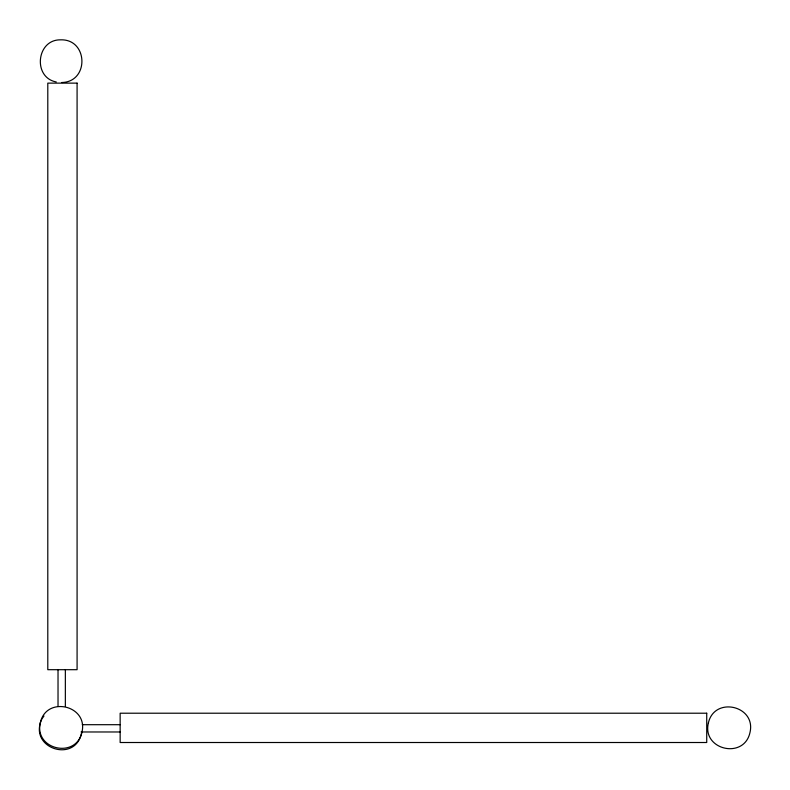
<?xml version="1.0" encoding="UTF-8"?>
<svg xmlns="http://www.w3.org/2000/svg" width="790" height="790" viewBox="0 0 790 790"><rect width="100%" height="100%" fill="white"/><g stroke="black" fill="none" stroke-linecap="round" stroke-linejoin="round"><path stroke-width="1.19" d="M81.834 731.461C76.837 764.305 27.393 748.604 42.018 718.742M42.67 717.843L43.964 716.026M61.808 82.516C89.507 81.903 88.124 38.68 60.435 39.846C36.399 39.549 32.627 77.538 56.258 81.963M82.288 724.697L120.169 724.697M81.064 731.975L120.169 731.975M65.353 669.644L65.353 706.309M58.026 669.644L58.026 706.309M40.369 722.564C33.782 749.483 75.899 759.328 81.933 732.29C88.52 705.371 46.403 695.516 40.369 722.564M708.383 722.949C701.806 749.868 743.913 759.713 749.947 732.666C756.534 705.756 714.427 695.901 708.383 722.949M77.084 83.128L47.795 83.128L47.795 669.693L77.084 669.693L77.084 83.128M706.724 713.212L120.149 713.212L120.149 742.511L706.724 742.511L706.724 713.212"/></g></svg>
